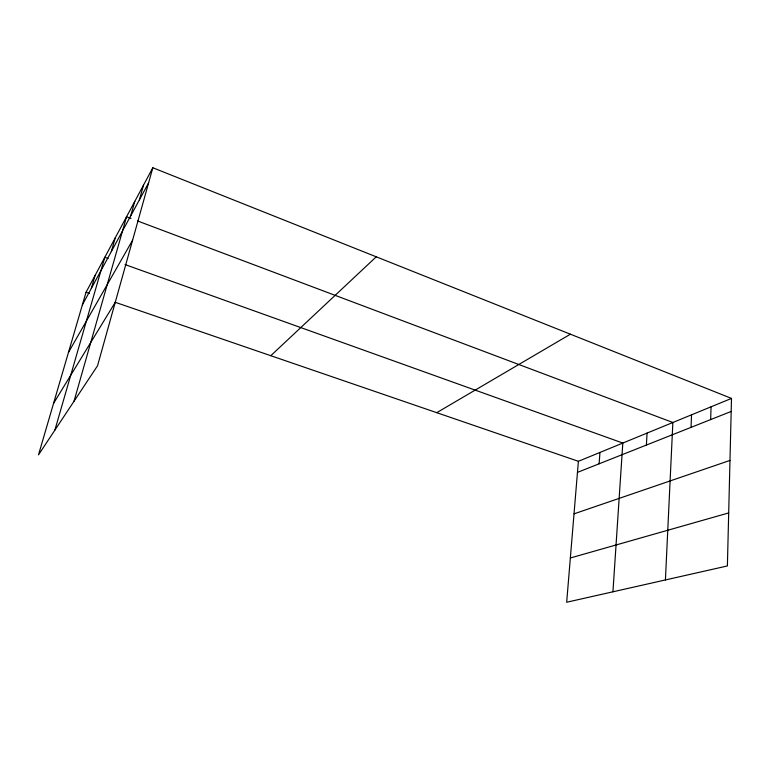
<?xml version="1.0" encoding="UTF-8"?>
<svg xmlns="http://www.w3.org/2000/svg" width="770" height="770" viewBox="0 0 770 770"><rect width="100%" height="100%" fill="white"/><g stroke="black" fill="none" stroke-linecap="round" stroke-linejoin="round"><path stroke-width="1.16" d="M731.5 398.408L727.39 565.95L566.672 602.246L578.385 461.307L731.5 398.408L152.826 167.754L86.057 292.263L38.5 454.858L97.53 365.779L152.826 167.754M710.652 419.583L711.066 406.801M691.037 427.36L691.537 414.828M665.415 579.945L672.865 422.499L137.647 220.99M646.386 445.06L647.069 433.087M612.939 591.793L622.815 443.058L125.038 264.562M599.108 463.81L599.965 452.442M139.389 199.863L143.557 185.041M130.698 215.87L134.808 201.365M74.026 401.237L126.53 216.803L130.977 218.478M111.303 251.607L115.25 237.824M54.863 430.161L104.807 257.305L108.175 258.518M91.322 288.404L95.095 275.4M82.361 304.91L148.6 182.904M68.463 352.429L132.594 240.211M53.563 403.374L115.259 302.312M270.799 355.702L376.251 256.805M436.744 412.672L570.416 334.199M577.462 472.385L731.182 411.45M574.016 513.85L729.979 460.431M570.349 557.981L728.69 512.926M86.057 292.263L89.407 293.418M115.067 302.235L578.385 461.307"/></g></svg>
